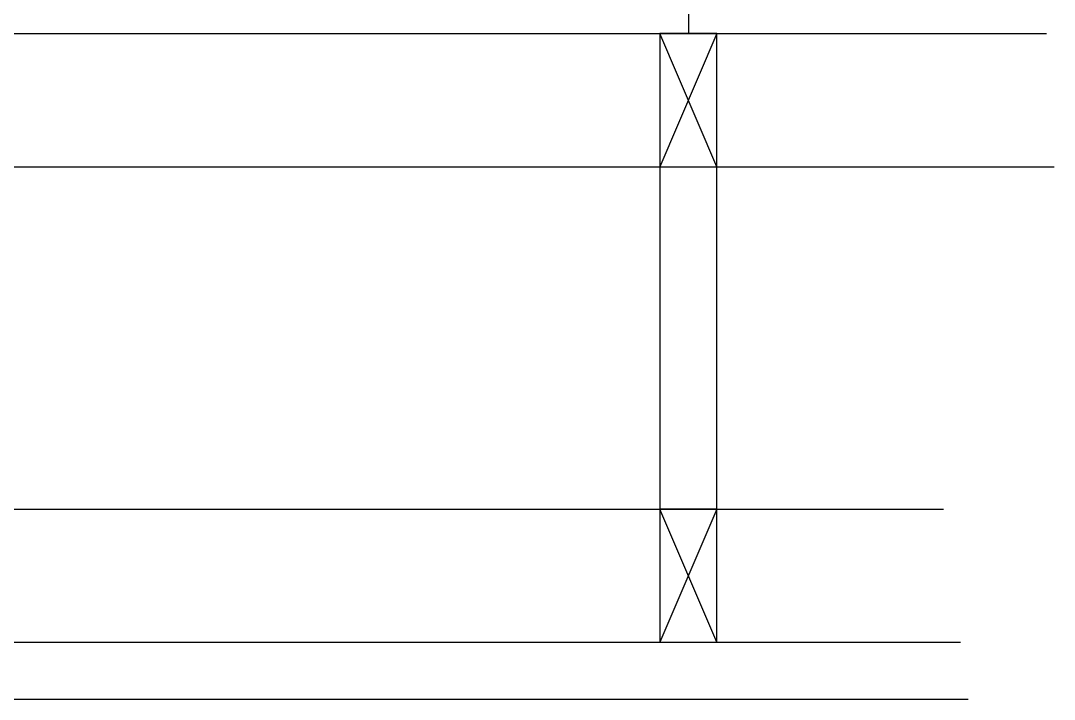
# Model space of a CAD drawing. Header units: inches. Extents: x -1316 to 22433, y -200 to 8737.
# Drawn here: x 232.68 to 259.87, y 534.97 to 552.81 of the extents above; entities that cross this region are included whole.
import ezdxf

# ---------------------------------------------------------------- set-up
doc = ezdxf.new("R2010")
doc.units = ezdxf.units.IN
doc.header["$LTSCALE"] = 10
doc.header["$MEASUREMENT"] = 0
doc.layers.get('0').update_dxf_attribs({"linetype": 'CONTINUOUS'})
for name, color, linetype in [('S-FLOR', 7, 'CONTINUOUS'), ('S-ROOF', 2, 'CONTINUOUS'), ('S-WALL', 6, 'CONTINUOUS')]:
    doc.layers.add(name, color=color, linetype=linetype)

# ---------------------------------------------------------------- blocks, each defined once
blk = doc.blocks.new('EH CRLSP')
for points in [[(-0.75, -95), (-0.75, -98.5), (0.75, -98.5), (0.75, -95), (-0.75, -95)], [(-0.75, -107.5), (-0.75, -111), (0.75, -111), (0.75, -107.5), (-0.75, -107.5)]]:
    blk.add_lwpolyline(points)
at = {"color": 5}
for points in [[(0.75, -98.5), (-0.75, -95), (0.75, -95), (-0.75, -98.5)], [(0.75, -111), (-0.75, -107.5), (0.75, -107.5), (-0.75, -111)]]:
    blk.add_lwpolyline(points, dxfattribs=at)
at = {"layer": 'S-FLOR'}
for p, q in [((-103.979, -95), (9.417, -95)), ((-101.722, -111), (7.16, -111)), ((-101.92, -112.5), (7.358, -112.5))]:
    blk.add_line(p, q, dxfattribs=at)
blk.add_lwpolyline([(-0.75, -95), (-0.75, -111), (0.75, -111), (0.75, -95)], close=True, dxfattribs=at)
for points in [[(-104.188, -98.5), (9.625, -98.5)], [(-101.269, -107.5), (6.707, -107.5)]]:
    blk.add_lwpolyline(points, dxfattribs=at)
at = {"layer": 'S-WALL'}
blk.add_line((0, 0), (0, -95), dxfattribs=at)
blk = doc.blocks.new('*U666')
blk.add_blockref('EH CRLSP', (-30.609, 110.785))

msp = doc.modelspace()

# ---------------------------------------------------------------- block references
at = {"layer": 'S-ROOF'}
msp.add_blockref('*U666', (280.85632, 536.68049), dxfattribs=at)

doc.saveas('drawing.dxf')
